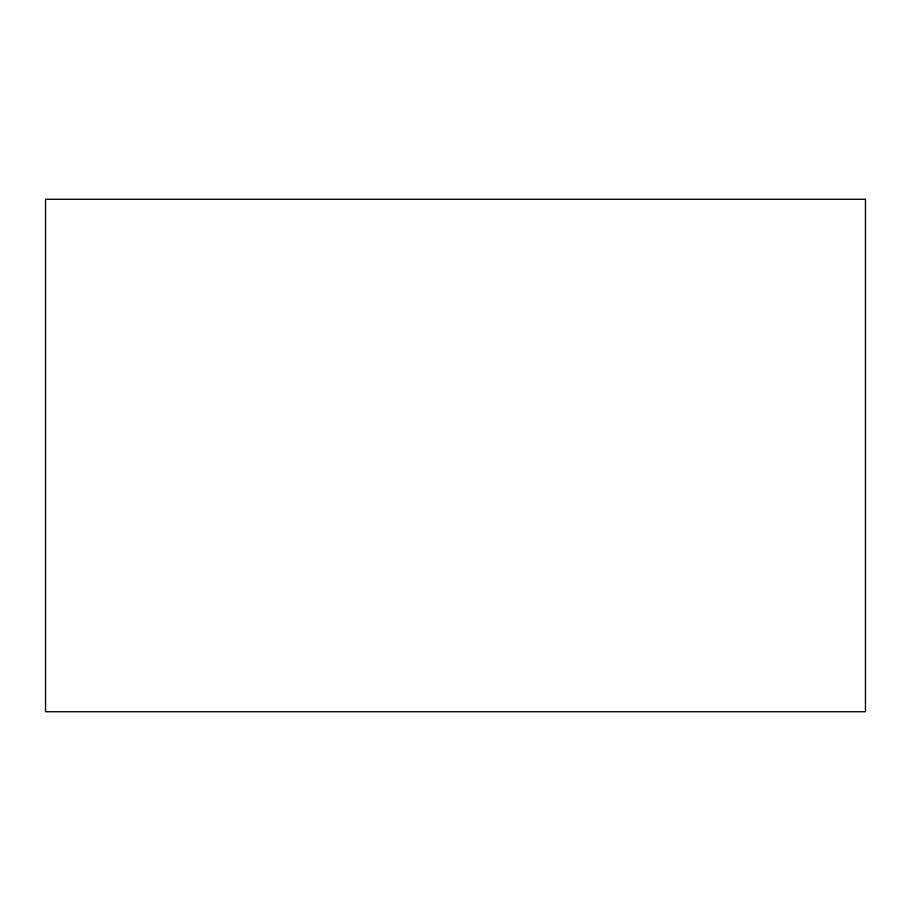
<?xml version="1.0" encoding="UTF-8"?>
<svg xmlns="http://www.w3.org/2000/svg" width="911" height="911" viewBox="0 0 911 911"><rect width="100%" height="100%" fill="white"/><g stroke="black" fill="none" stroke-linecap="round" stroke-linejoin="round"><path stroke-width="1.37" d="M865.45 199.281L45.55 199.281L45.55 711.719L865.45 711.719L865.45 199.281"/></g></svg>
